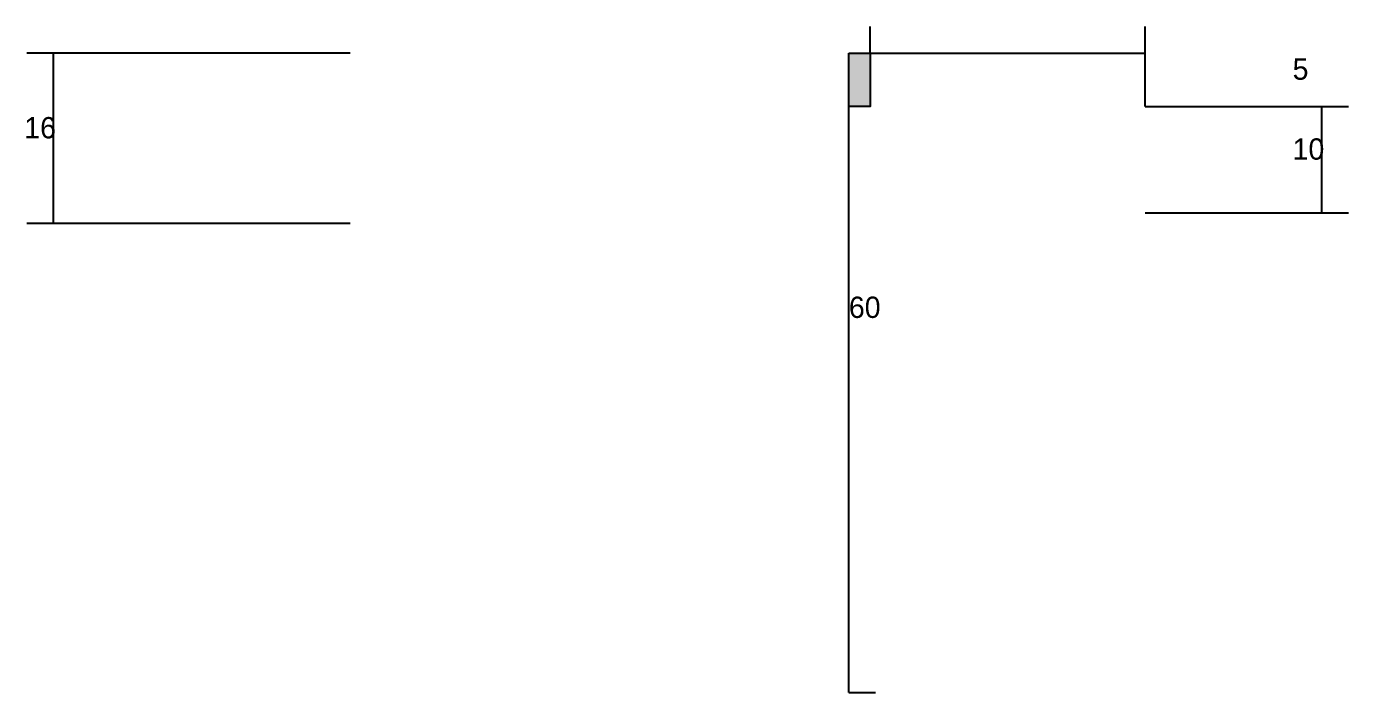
# Model space of a CAD drawing. Header units: metres. Extents: x -10042 to -7628, y 14267 to 15544.
# Drawn here: x -8212.6 to -7964.4, y 14266.9 to 14391.9 of the extents above; entities that cross this region are included whole.
import ezdxf

# ---------------------------------------------------------------- set-up
doc = ezdxf.new("R2010")
doc.units = ezdxf.units.M
for name, color, linetype in [('COTA', 241, 'Continuous'), ('Cota Seção (2x)', 4, 'Continuous'), ('Hachura', 253, 'Continuous'), ('Painéis', 200, 'Continuous')]:
    doc.layers.add(name, color=color, linetype=linetype)

msp = doc.modelspace()

# ---------------------------------------------------------------- hatches: boundary and pattern name
at = {"layer": 'Hachura'}
h = msp.add_hatch(color=8, dxfattribs=at)
h.dxf.hatch_style = 1
h.paths.add_polyline_path([(-8058.2, 14386.9), (-8054.2, 14386.9), (-8054.2, 14386.9), (-8054.2, 14376.9), (-8054.2, 14376.9), (-8058.2, 14376.9), (-8058.2, 14376.9), (-8058.2, 14386.9)])

# ---------------------------------------------------------------- linework, layer by layer
at = {"layer": 'COTA'}
for p, q in [((-8054.2, 14386.9), (-8054.2, 14391.9)), ((-8002.6, 14376.9), (-8002.6, 14391.9)), ((-8151.8, 14386.9), (-8212.5, 14386.9)), ((-8207.5, 14354.9), (-8207.5, 14386.9)), ((-8054.2, 14386.9), (-8002.6, 14386.9)), ((-8002.6, 14376.9), (-7964.4, 14376.9)), ((-7969.4, 14356.9), (-7969.4, 14376.9)), ((-8002.6, 14356.9), (-7964.4, 14356.9)), ((-8151.8, 14354.9), (-8212.5, 14354.9))]:
    msp.add_line(p, q, dxfattribs=at)
at = {"layer": 'Cota Seção (2x)'}
for p, q in [((-8058.2, 14266.9), (-8058.2, 14386.9)), ((-8058.2, 14386.9), (-8053.2, 14386.9)), ((-8058.2, 14266.9), (-8053.2, 14266.9))]:
    msp.add_line(p, q, dxfattribs=at)
at = {"layer": 'Painéis'}
msp.add_lwpolyline([(-8058.2, 14386.9), (-8054.2, 14386.9), (-8054.2, 14376.9), (-8058.2, 14376.9)], close=True, dxfattribs=at)

# ---------------------------------------------------------------- texts
at = {"layer": 'COTA'}
for s, p in [('5', (-7974.9, 14381.9)), ('16', (-8213, 14370.9)), ('10', (-7974.9, 14366.9))]:
    msp.add_text(s, height=4, dxfattribs=at).set_placement(p)
at = {"layer": 'Cota Seção (2x)'}
msp.add_text('60', height=4, dxfattribs=at).set_placement((-8058.2, 14337.2))

doc.saveas('drawing.dxf')
